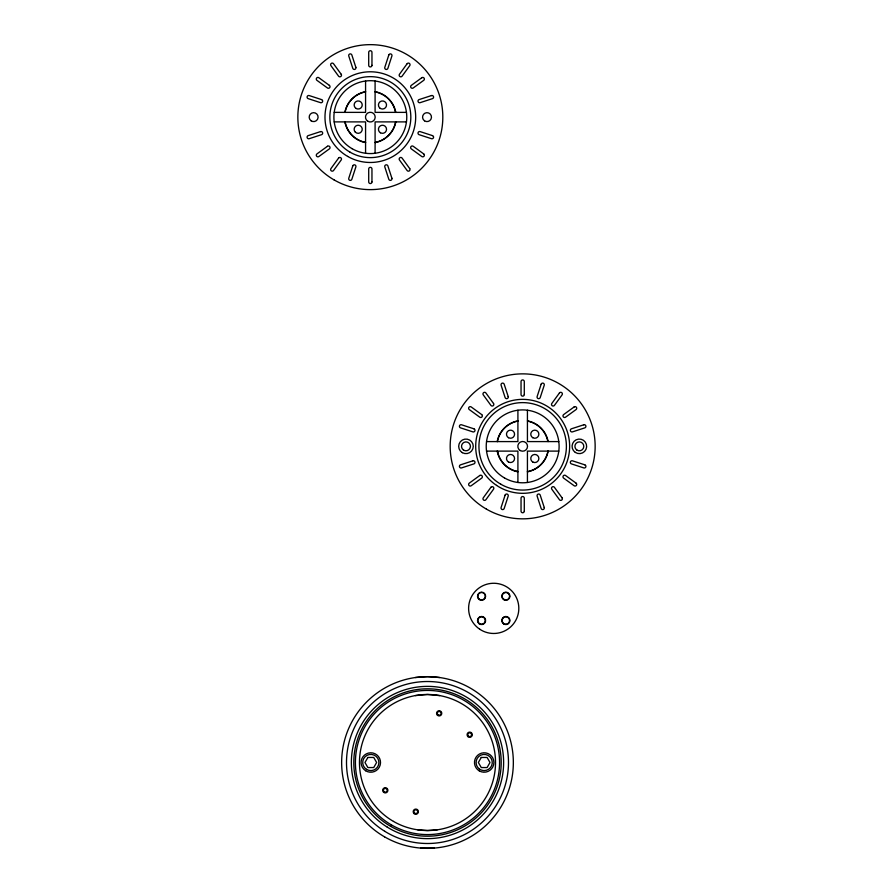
<?xml version="1.0" encoding="UTF-8"?>
<svg xmlns="http://www.w3.org/2000/svg" width="893" height="893" viewBox="0 0 893 893"><rect width="100%" height="100%" fill="white"/><g stroke="black" fill="none" stroke-linecap="round" stroke-linejoin="round"><path stroke-width="1.34" d="M344.865 112.373L344.91 112.083A25.919 25.919 0 0 1 365.282 91.711L365.572 91.666M345.078 112.373L345.122 112.083A25.651 25.651 0 0 1 365.282 91.923L365.572 91.879M497.2 441.589L497.245 441.287A25.919 25.919 0 0 1 517.616 420.927L517.907 420.882M497.412 441.589L497.457 441.298A25.651 25.651 0 0 1 517.616 421.139L517.907 421.083M395.588 121.894L395.275 123.401A25.651 25.651 0 0 1 376.6 142.076L375.093 142.389M395.8 121.894L395.476 123.413A25.919 25.919 0 0 1 376.612 142.277L375.093 142.601M547.922 451.11L547.61 452.617A25.651 25.651 0 0 1 528.935 471.292L527.428 471.604M548.135 451.11L547.811 452.628A25.919 25.919 0 0 1 528.946 471.493L527.428 471.817M415.345 695.591L427.49 694.475L439.646 695.591M415.345 677.53L427.49 676.66L439.646 677.53M437.213 829.831L427.49 830.535L417.779 829.831M434.378 848.049L420.614 848.049M334.205 112.373L365.572 112.373L365.572 81.006M406.46 112.373L375.093 112.373L375.093 81.006M334.205 121.894L365.572 121.894L365.572 153.261M406.46 121.894L375.093 121.894L375.093 153.261M486.54 441.589L517.907 441.589L517.907 410.211M558.795 441.589L527.428 441.589L527.428 410.211M486.54 451.11L517.907 451.11L517.907 482.477M558.795 451.11L527.428 451.11L527.428 482.477M375.093 91.666L375.384 91.711A25.919 25.919 0 0 1 395.755 112.083L395.8 112.373M375.093 91.879L375.384 91.923A25.651 25.651 0 0 1 395.454 112.083M527.428 420.882L527.718 420.927A25.919 25.919 0 0 1 548.09 441.287L548.135 441.589M364.065 142.076L365.572 142.378M365.572 142.59L364.054 142.277A25.919 25.919 0 0 1 345.189 123.413L344.877 121.894M516.4 471.292L517.907 471.593M517.907 471.805L516.388 471.493A25.919 25.919 0 0 1 497.524 452.628L497.211 451.11M497.423 451.11L497.725 452.617M345.078 121.894L345.39 123.401M516.5 471.292A25.651 25.651 0 0 1 497.825 452.617M527.629 421.139A25.651 25.651 0 0 1 547.789 441.298M364.165 142.076A25.651 25.651 0 0 1 345.491 123.401M352.78 165.931L348.772 178.254A1.619 1.619 0 0 0 349.81 180.297A1.619 1.619 0 0 0 351.853 179.247L355.861 166.924A1.619 1.619 0 0 0 354.811 164.892A1.619 1.619 0 0 0 352.78 165.931M388.812 55.009L384.805 67.343A1.619 1.619 0 0 0 385.854 69.375A1.619 1.619 0 0 0 387.886 68.337L391.893 56.013A1.619 1.619 0 0 0 390.855 53.971A1.619 1.619 0 0 0 388.812 55.009M505.114 495.146L501.107 507.47A1.619 1.619 0 0 0 502.145 509.512A1.619 1.619 0 0 0 504.188 508.463L508.195 496.14A1.619 1.619 0 0 0 507.146 494.097A1.619 1.619 0 0 0 505.114 495.146M541.147 384.224L537.139 396.548A1.619 1.619 0 0 0 538.189 398.591A1.619 1.619 0 0 0 540.22 397.552L544.228 385.229A1.619 1.619 0 0 0 543.19 383.186A1.619 1.619 0 0 0 541.147 384.224M367.883 757.454L364.969 762.499L367.883 767.556L373.721 767.556L376.634 762.499L373.721 757.454L367.883 757.454M481.271 757.454L478.358 762.499L481.271 767.556L487.098 767.556L490.011 762.499L487.098 757.454L481.271 757.454M338.559 158.117L330.935 168.598A1.619 1.619 0 0 0 331.303 170.864A1.619 1.619 0 0 0 333.558 170.496L341.182 160.014A1.619 1.619 0 0 0 340.813 157.76A1.619 1.619 0 0 0 338.559 158.117M407.108 63.76L399.484 74.253A1.619 1.619 0 0 0 399.841 76.508A1.619 1.619 0 0 0 402.107 76.151L409.72 65.669A1.619 1.619 0 0 0 409.362 63.403A1.619 1.619 0 0 0 407.108 63.76M490.893 487.332L483.28 497.814A1.619 1.619 0 0 0 483.638 500.069A1.619 1.619 0 0 0 485.892 499.712L493.516 489.23A1.619 1.619 0 0 0 493.159 486.975A1.619 1.619 0 0 0 490.893 487.332M559.442 392.976L551.818 403.469A1.619 1.619 0 0 0 552.187 405.723A1.619 1.619 0 0 0 554.441 405.366L562.065 394.885A1.619 1.619 0 0 0 561.697 392.619A1.619 1.619 0 0 0 559.442 392.976M327.452 146.285L316.959 153.909A1.619 1.619 0 0 0 316.602 156.163A1.619 1.619 0 0 0 318.868 156.521L329.35 148.908A1.619 1.619 0 0 0 329.707 146.642A1.619 1.619 0 0 0 327.452 146.285M421.797 77.736L411.316 85.36A1.619 1.619 0 0 0 410.959 87.614A1.619 1.619 0 0 0 413.213 87.983L423.695 80.359A1.619 1.619 0 0 0 424.063 78.104A1.619 1.619 0 0 0 421.797 77.736M479.787 475.5L469.305 483.124A1.619 1.619 0 0 0 468.937 485.379A1.619 1.619 0 0 0 471.203 485.736L481.684 478.123A1.619 1.619 0 0 0 482.041 475.857A1.619 1.619 0 0 0 479.787 475.5M574.132 406.951L563.65 414.575A1.619 1.619 0 0 0 563.293 416.83A1.619 1.619 0 0 0 565.548 417.187L576.041 409.574A1.619 1.619 0 0 0 576.398 407.308A1.619 1.619 0 0 0 574.132 406.951M320.542 131.606L308.219 135.613A1.619 1.619 0 0 0 307.17 137.656A1.619 1.619 0 0 0 309.212 138.694L321.536 134.687A1.619 1.619 0 0 0 322.574 132.644A1.619 1.619 0 0 0 320.542 131.606M431.453 95.573L419.13 99.581A1.619 1.619 0 0 0 418.091 101.612A1.619 1.619 0 0 0 420.123 102.662L432.446 98.654A1.619 1.619 0 0 0 433.496 96.611A1.619 1.619 0 0 0 431.453 95.573M472.877 460.821L460.554 464.829A1.619 1.619 0 0 0 459.504 466.872A1.619 1.619 0 0 0 461.547 467.91L473.87 463.902A1.619 1.619 0 0 0 474.909 461.86A1.619 1.619 0 0 0 472.877 460.821M583.788 424.789L571.464 428.796A1.619 1.619 0 0 0 570.426 430.828A1.619 1.619 0 0 0 572.458 431.877L584.781 427.87A1.619 1.619 0 0 0 585.83 425.827A1.619 1.619 0 0 0 583.788 424.789M321.536 99.581L309.212 95.573A1.619 1.619 0 0 0 307.17 96.611A1.619 1.619 0 0 0 308.219 98.654L320.542 102.662A1.619 1.619 0 0 0 322.574 101.612A1.619 1.619 0 0 0 321.536 99.581M432.446 135.613L420.123 131.606A1.619 1.619 0 0 0 418.091 132.644A1.619 1.619 0 0 0 419.13 134.687L431.453 138.694A1.619 1.619 0 0 0 433.496 137.656A1.619 1.619 0 0 0 432.446 135.613M473.87 428.796L461.547 424.789A1.619 1.619 0 0 0 459.504 425.827A1.619 1.619 0 0 0 460.554 427.87L472.877 431.877A1.619 1.619 0 0 0 474.909 430.828A1.619 1.619 0 0 0 473.87 428.796M584.781 464.829L572.458 460.821A1.619 1.619 0 0 0 570.426 461.86A1.619 1.619 0 0 0 571.464 463.902L583.788 467.91A1.619 1.619 0 0 0 585.83 466.872A1.619 1.619 0 0 0 584.781 464.829M329.35 85.36L318.868 77.736A1.619 1.619 0 0 0 316.602 78.104A1.619 1.619 0 0 0 316.959 80.359L327.452 87.983A1.619 1.619 0 0 0 329.707 87.614A1.619 1.619 0 0 0 329.35 85.36M423.695 153.909L413.213 146.285A1.619 1.619 0 0 0 410.959 146.642A1.619 1.619 0 0 0 411.316 148.908L421.797 156.521A1.619 1.619 0 0 0 424.063 156.163A1.619 1.619 0 0 0 423.695 153.909M481.684 414.575L471.203 406.951A1.619 1.619 0 0 0 468.937 407.308A1.619 1.619 0 0 0 469.305 409.574L479.787 417.187A1.619 1.619 0 0 0 482.041 416.83A1.619 1.619 0 0 0 481.684 414.575M576.041 483.124L565.548 475.5A1.619 1.619 0 0 0 563.293 475.857A1.619 1.619 0 0 0 563.65 478.123L574.132 485.736A1.619 1.619 0 0 0 576.398 485.379A1.619 1.619 0 0 0 576.041 483.124M341.182 74.253L333.558 63.76A1.619 1.619 0 0 0 331.303 63.403A1.619 1.619 0 0 0 330.935 65.669L338.559 76.151A1.619 1.619 0 0 0 340.813 76.508A1.619 1.619 0 0 0 341.182 74.253M409.72 168.598L402.107 158.117A1.619 1.619 0 0 0 399.841 157.76A1.619 1.619 0 0 0 399.484 160.014L407.108 170.496A1.619 1.619 0 0 0 409.362 170.864A1.619 1.619 0 0 0 409.72 168.598M493.516 403.469L485.892 392.976A1.619 1.619 0 0 0 483.638 392.619A1.619 1.619 0 0 0 483.28 394.885L490.893 405.366A1.619 1.619 0 0 0 493.159 405.723A1.619 1.619 0 0 0 493.516 403.469M562.065 497.814L554.441 487.332A1.619 1.619 0 0 0 552.187 486.975A1.619 1.619 0 0 0 551.818 489.23L559.442 499.712A1.619 1.619 0 0 0 561.697 500.069A1.619 1.619 0 0 0 562.065 497.814M508.195 396.548L504.188 384.224A1.619 1.619 0 0 0 502.145 383.186A1.619 1.619 0 0 0 501.107 385.229L505.114 397.552A1.619 1.619 0 0 0 507.146 398.591A1.619 1.619 0 0 0 508.195 396.548M544.228 507.47L540.22 495.146A1.619 1.619 0 0 0 538.189 494.097A1.619 1.619 0 0 0 537.139 496.14L541.147 508.463A1.619 1.619 0 0 0 543.19 509.512A1.619 1.619 0 0 0 544.228 507.47M355.861 67.343L351.853 55.009A1.619 1.619 0 0 0 349.81 53.971A1.619 1.619 0 0 0 348.772 56.013L352.78 68.337A1.619 1.619 0 0 0 354.811 69.375A1.619 1.619 0 0 0 355.861 67.343M391.893 178.254L387.886 165.931A1.619 1.619 0 0 0 385.854 164.892A1.619 1.619 0 0 0 384.805 166.924L388.812 179.247A1.619 1.619 0 0 0 390.855 180.297A1.619 1.619 0 0 0 391.893 178.254M524.291 394.516L524.291 381.557A1.619 1.619 0 0 0 522.673 379.938A1.619 1.619 0 0 0 521.043 381.557L521.043 394.516A1.619 1.619 0 0 0 522.673 396.135A1.619 1.619 0 0 0 524.291 394.516M524.291 511.142L524.291 498.182A1.619 1.619 0 0 0 522.673 496.564A1.619 1.619 0 0 0 521.043 498.182L521.043 511.142A1.619 1.619 0 0 0 522.673 512.761A1.619 1.619 0 0 0 524.291 511.142M371.957 65.301L371.957 52.341A1.619 1.619 0 0 0 370.327 50.722A1.619 1.619 0 0 0 368.709 52.341L368.709 65.301A1.619 1.619 0 0 0 370.327 66.919A1.619 1.619 0 0 0 371.957 65.301M371.957 181.926L371.957 168.967A1.619 1.619 0 0 0 370.327 167.348A1.619 1.619 0 0 0 368.709 168.967L368.709 181.926A1.619 1.619 0 0 0 370.327 183.545A1.619 1.619 0 0 0 371.957 181.926M463.489 450.05A4.454 4.454 0 0 0 470.421 446.656A4.454 4.454 0 0 0 464.014 442.348A4.454 4.454 0 0 0 463.489 450.05M486.428 509.122A72.478 72.478 0 0 0 595.151 446.344A72.478 72.478 0 0 0 486.428 383.577A72.478 72.478 0 0 0 486.428 509.122M532.786 437.704A4.052 4.052 0 0 0 538.87 434.199A4.052 4.052 0 0 0 532.786 430.694A4.052 4.052 0 0 0 532.786 437.704M504.445 477.911A36.446 36.446 0 0 0 559.107 446.344A36.446 36.446 0 0 0 504.445 414.787A36.446 36.446 0 0 0 504.445 477.911M500.806 484.218A43.735 43.735 0 0 0 566.396 446.344A43.735 43.735 0 0 0 500.806 408.469A43.735 43.735 0 0 0 500.806 484.218M576.878 450.05A4.454 4.454 0 0 0 583.799 446.656A4.454 4.454 0 0 0 577.403 442.348A4.454 4.454 0 0 0 576.878 450.05M496.575 485.401A46.972 46.972 0 0 0 569.544 449.425A46.972 46.972 0 0 0 501.888 404.216A46.972 46.972 0 0 0 496.575 485.401M575.293 452.394A7.289 7.289 0 0 0 586.634 446.846A7.289 7.289 0 0 0 576.152 439.803A7.289 7.289 0 0 0 575.293 452.394M462.328 452.662A7.289 7.289 0 0 0 473.268 446.344A7.289 7.289 0 0 0 462.328 440.037A7.289 7.289 0 0 0 462.328 452.662M520.239 450.552A4.856 4.856 0 0 0 527.529 446.344A4.856 4.856 0 0 0 520.239 442.135A4.856 4.856 0 0 0 520.239 450.552M508.497 462.005A4.052 4.052 0 0 0 514.569 458.5A4.052 4.052 0 0 0 508.497 454.995A4.052 4.052 0 0 0 508.497 462.005M508.497 437.704A4.052 4.052 0 0 0 514.569 434.199A4.052 4.052 0 0 0 508.497 430.694A4.052 4.052 0 0 0 508.497 437.704M532.786 462.005A4.052 4.052 0 0 0 538.87 458.5A4.052 4.052 0 0 0 532.786 454.995A4.052 4.052 0 0 0 532.786 462.005M393.478 821.415A68.024 68.024 0 0 0 495.526 762.499A68.024 68.024 0 0 0 393.478 703.595A68.024 68.024 0 0 0 393.478 821.415M384.57 836.853A85.851 85.851 0 0 0 513.341 762.499A85.851 85.851 0 0 0 384.57 688.157A85.851 85.851 0 0 0 384.57 836.853M390.643 826.326A73.695 73.695 0 0 0 501.196 762.499A73.695 73.695 0 0 0 390.643 698.683A73.695 73.695 0 0 0 390.643 826.326M366.498 769.364A8.104 8.104 0 0 0 378.9 762.801A8.104 8.104 0 0 0 367.012 755.344A8.104 8.104 0 0 0 366.498 769.364M391.458 824.931A72.076 72.076 0 0 0 499.567 762.499A72.076 72.076 0 0 0 391.458 700.079A72.076 72.076 0 0 0 391.458 824.931M384.727 831.283A80.984 80.984 0 0 0 508.441 765.156A80.984 80.984 0 0 0 389.315 691.082A80.984 80.984 0 0 0 384.727 831.283M387.294 827.152A76.128 76.128 0 0 0 503.585 765A76.128 76.128 0 0 0 391.603 695.368A76.128 76.128 0 0 0 387.294 827.152M437.938 714.768A1.898 1.898 0 0 0 441.042 713.708A1.898 1.898 0 0 0 438.563 711.554A1.898 1.898 0 0 0 437.938 714.768M479.329 770.916A9.723 9.723 0 0 0 493.907 762.499A9.723 9.723 0 0 0 479.329 754.083A9.723 9.723 0 0 0 479.329 770.916M365.639 770.737A9.723 9.723 0 0 0 380.518 762.868A9.723 9.723 0 0 0 366.253 753.915A9.723 9.723 0 0 0 365.639 770.737M437.481 715.304A2.59 2.59 0 0 0 441.722 713.842A2.59 2.59 0 0 0 438.329 710.895A2.59 2.59 0 0 0 437.481 715.304M383.588 792.258A2.59 2.59 0 0 0 387.841 790.796A2.59 2.59 0 0 0 384.448 787.849A2.59 2.59 0 0 0 383.588 792.258M414.564 813.099A1.898 1.898 0 0 0 417.667 812.027A1.898 1.898 0 0 0 415.189 809.873A1.898 1.898 0 0 0 414.564 813.099M414.106 813.623A2.59 2.59 0 0 0 418.348 812.161A2.59 2.59 0 0 0 414.966 809.214A2.59 2.59 0 0 0 414.106 813.623M384.046 791.723A1.898 1.898 0 0 0 387.149 790.662A1.898 1.898 0 0 0 384.671 788.508A1.898 1.898 0 0 0 384.046 791.723M467.988 736.669A2.59 2.59 0 0 0 472.241 735.207A2.59 2.59 0 0 0 468.847 732.26A2.59 2.59 0 0 0 467.988 736.669M468.445 736.145A1.898 1.898 0 0 0 471.549 735.073A1.898 1.898 0 0 0 469.082 732.919A1.898 1.898 0 0 0 468.445 736.145M479.418 769.052A8.104 8.104 0 0 0 492.233 763.348A8.104 8.104 0 0 0 480.892 755.11A8.104 8.104 0 0 0 479.418 769.052M352.11 148.696A36.446 36.446 0 0 0 406.773 117.128A36.446 36.446 0 0 0 352.11 85.572A36.446 36.446 0 0 0 352.11 148.696M380.451 132.789A4.052 4.052 0 0 0 386.535 129.284A4.052 4.052 0 0 0 380.451 125.779A4.052 4.052 0 0 0 380.451 132.789M379.614 107.852A4.052 4.052 0 0 0 386.39 106.033A4.052 4.052 0 0 0 381.434 101.076A4.052 4.052 0 0 0 379.614 107.852M356.162 108.488A4.052 4.052 0 0 0 362.234 104.983A4.052 4.052 0 0 0 356.162 101.478A4.052 4.052 0 0 0 356.162 108.488M334.094 179.906A72.478 72.478 0 0 0 442.816 117.128A72.478 72.478 0 0 0 334.094 54.361A72.478 72.478 0 0 0 334.094 179.906M367.905 121.336A4.856 4.856 0 0 0 375.194 117.128A4.856 4.856 0 0 0 367.905 112.92A4.856 4.856 0 0 0 367.905 121.336M347.656 156.409A45.353 45.353 0 0 0 415.68 117.128A45.353 45.353 0 0 0 347.656 77.858A45.353 45.353 0 0 0 347.656 156.409M350.089 152.201A40.498 40.498 0 0 0 410.825 117.128A40.498 40.498 0 0 0 350.089 82.067A40.498 40.498 0 0 0 350.089 152.201M355.325 132.142A4.052 4.052 0 0 0 362.1 130.333A4.052 4.052 0 0 0 357.133 125.366A4.052 4.052 0 0 0 355.325 132.142M311.155 120.834A4.454 4.454 0 0 0 318.087 117.441A4.454 4.454 0 0 0 311.679 113.132A4.454 4.454 0 0 0 311.155 120.834M424.532 120.834A4.454 4.454 0 0 0 431.464 117.441A4.454 4.454 0 0 0 425.068 113.132A4.454 4.454 0 0 0 424.532 120.834M479.764 629.241A25.104 25.104 0 0 0 518.766 610.008A25.104 25.104 0 0 0 482.611 585.853A25.104 25.104 0 0 0 479.764 629.241M503.54 623.827A4.052 4.052 0 0 0 509.892 620.869A4.052 4.052 0 0 0 504.154 616.84A4.052 4.052 0 0 0 503.54 623.827M503.73 623.571A3.728 3.728 0 0 0 509.568 620.836A3.728 3.728 0 0 0 504.288 617.141A3.728 3.728 0 0 0 503.73 623.571M478.961 623.615A4.052 4.052 0 0 0 485.558 621.215A4.052 4.052 0 0 0 480.177 616.706A4.052 4.052 0 0 0 478.961 623.615M503.54 599.538A4.052 4.052 0 0 0 509.892 596.569A4.052 4.052 0 0 0 504.154 592.55A4.052 4.052 0 0 0 503.54 599.538M479.24 599.538A4.052 4.052 0 0 0 485.602 596.569A4.052 4.052 0 0 0 479.854 592.55A4.052 4.052 0 0 0 479.24 599.538M503.73 599.27A3.728 3.728 0 0 0 509.568 596.546A3.728 3.728 0 0 0 504.288 592.84A3.728 3.728 0 0 0 503.73 599.27M479.429 599.27A3.728 3.728 0 0 0 485.279 596.546A3.728 3.728 0 0 0 479.988 592.84A3.728 3.728 0 0 0 479.429 599.27M479.697 623.738A3.728 3.728 0 0 0 485.29 620.512A3.728 3.728 0 0 0 479.697 617.286A3.728 3.728 0 0 0 479.697 623.738"/></g></svg>
